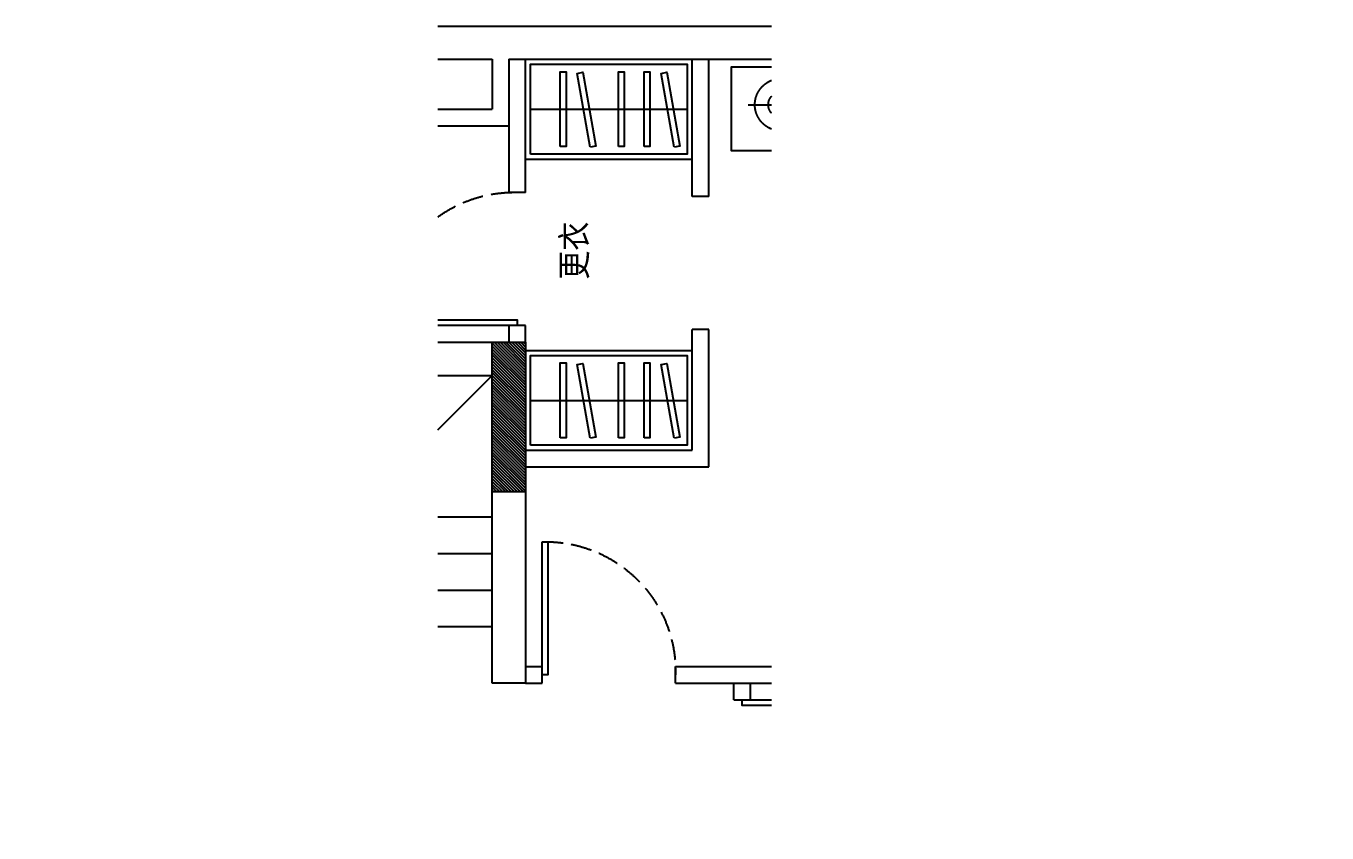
# Model space of a CAD drawing. Extents: x 468514 to 728049, y -74127 to 69080.
# Drawn here: x 531469 to 539281, y -62073 to -57223 of the extents above; entities that cross this region are included whole.
import ezdxf
from ezdxf.xclip import XClip

# ---------------------------------------------------------------- set-up
doc = ezdxf.new("R2010")
doc.units = 0
doc.header["$LTSCALE"] = 500
doc.header["$MEASUREMENT"] = 0
doc.header["$XCLIPFRAME"] = 0
doc.linetypes.add('DASH', pattern=[0.35, 0.25, -0.1])
for name, color, linetype in [('Door 门', 107, 'Continuous'), ('E 立面标注尺寸', 9, 'Continuous'), ('P-Furniture 家具', 153, 'Continuous'), ('P-Make furniture 固定制作', 154, 'Continuous'), ('P-N wall 新建隔墙', 241, 'Continuous'), ('P-O wall 原始墙体', 245, 'Continuous'), ('P-Stair 楼梯（原建筑设备）', 159, 'Continuous'), ('P-Text  平面文字', 9, 'Continuous')]:
    doc.layers.add(name, color=color, linetype=linetype)
doc.styles.add('PDC DIM', font='PMingLiU-ExtB.ttf', dxfattribs={"width": 0.85})

# ---------------------------------------------------------------- blocks, each defined once
blk = doc.blocks.new('fffg')
blk.add_lwpolyline([(143.1, 669.9), (109, 669.9), (109, -130.1), (143.1, -130.1)], close=True)
at = {"color": 8, "linetype": 'DASH'}
blk.add_arc((123.2, -110.2), 780.4, 88.54208, 181.45792, dxfattribs=at)
blk = doc.blocks.new('A$C5E9C12C4')
at = {"color": 250, "linetype": 'ByBlock'}
for p, q in [((834.1, 1967.8), (834.1, 52.4)), ((2545, 1987.8), (858.1, 1987.8)), ((2569, 709.1), (2569, 1967.8)), ((500, 28.6), (500, 421.4)), ((1275.8, 446.3), (2024.2, 446.3)), ((2900, 28.6), (2900, 421.4)), ((303.6, 225), (696.4, 225)), ((3096.4, 225), (2703.6, 225))]:
    blk.add_line(p, q, dxfattribs=at)
at = {"linetype": 'ByBlock'}
blk.add_line((2600, 52.4), (800, 52.4), dxfattribs=at)
for points in [[(800, 0), (800, 2000), (2600, 2000), (2600, 0)], [(200, 0), (800, 0), (800, 500), (200, 500)], [(2600, 0), (3200, 0), (3200, 500), (2600, 500)]]:
    blk.add_lwpolyline(points, close=True, dxfattribs=at)
at = {"color": 250, "linetype": 'ByBlock'}
for points in [[(2328.3, 1583.4, 0.101392), (2346.2, 1564.3, -0.223768), (2351.8, 1553.9, -0.25558), (2349.2, 1550, -0.081563), (2334.6, 1545, -0.071805), (2318.2, 1543.8, 0.069985), (2301.4, 1542.7, 0.03546), (2245.4, 1528.7, 0.029432), (2181.1, 1504.7, 0.001554), (2150.3, 1491.2, -0.00152), (2118.7, 1477.5, -0.004735), (2086, 1463.6, 0.00382), (2045.5, 1446.5, 0.296001), (2026.9, 1419.4, -0.649774), (2007.1, 1410.9, -0.02319), (2002.4, 1414.3, 0.0288), (1998.6, 1417, 0.005727), (1991.9, 1421.2, -0.004358), (1983, 1426.7, -0.027528), (1965.5, 1439.1, -0.046214), (1956.5, 1447.7, -0.194121), (1952.6, 1460.9, 0.133719), (1949.7, 1480, 0.011505), (1931.8, 1513.9, 0.008882), (1906.5, 1556.9, 0.012426), (1870.9, 1611.6, -0.033612), (1858.8, 1632.3), (1836.7, 1677.3), (1819.6, 1712.1, 0.224341), (1805.7, 1722.7, -0.722772), (1805.5, 1729.8, -0.103513), (1809.1, 1730.2, 0.053465), (1816, 1730.4, 0.030109), (1838.2, 1734.1, -0.031436), (1859.4, 1737.7, -0.05324), (1873.9, 1738, 0.05518), (1887.9, 1738.4, 0.056271), (1912.2, 1743.6, 0.0108), (2032.9, 1784.8, 0.00456), (2114.4, 1815, 0.01125), (2146.9, 1828.1, 0.069394), (2164.1, 1838.2, -0.079756), (2179.3, 1846.7, -0.106399), (2193.2, 1849.2, -0.328642), (2197.3, 1846.8, -0.299547), (2195.5, 1841.4, 0.189917), (2190.9, 1834.1, 0.033518), (2190.5, 1825.8, 0.075627), (2191.3, 1822.2, 0.053489), (2194.8, 1816.1, 0.017838), (2208, 1799.3, 0.038394), (2226.2, 1781, -0.059529), (2237.4, 1768.8, -0.035943), (2249.4, 1748.6, -0.011245), (2280.3, 1681.2, -0.006203), (2293.1, 1650.3, 0.010783), (2300.6, 1632.6, 0.019485), (2305.8, 1622.2, 0.005062)], [(960.4, 428.5, -0.058596), (960.4, 94.3, -0.042773), (1620.8, 94.3, -0.052163), (1620.8, 428.5, -0.107964)], [(2439.6, 428.5, 0.058596), (2439.6, 94.3, 0.042773), (1779.2, 94.3, 0.052163), (1779.2, 428.5, 0.107964)]]:
    blk.add_lwpolyline(points, format="xyb", close=True, dxfattribs=at)
for centre, radius in [((500, 225), 157), ((2900, 225), 157), ((500, 225), 76.4), ((2900, 225), 76.4)]:
    blk.add_circle(centre, radius, dxfattribs=at)
for centre, radius, start, end in [((808.6, 772.9), 71, 291.06587, 56.83428), ((2191.6, 1893.4), 1712.5, 218.28696, 237.67208), ((1004, 2397.5), 2201.7, 297.6031, 314.69478), ((2591.4, 772.9), 71, 123.16572, 248.93413), ((1476.3, 1291.3), 868.5, 222.31328, 256.65159), ((1797.9, 1611.8), 1187.3, 280.98937, 310.5056)]:
    blk.add_arc(centre, radius, start, end, dxfattribs=at)
at = {"color": 250, "linetype": 'ByBlock', "extrusion": (0, 0, -1)}
for centre, major_axis, start_param, end_param in [((858.1, 1967.8), (-24, 0), 0, 1.570796), ((2545, 1967.8), (24, 0), -1.570796, 0)]:
    blk.add_ellipse(centre, major_axis=major_axis, ratio=0.833333, start_param=start_param, end_param=end_param, dxfattribs=at)
at = {"color": 250, "linetype": 'ByBlock'}
for centre, major_axis, ratio, start_param, end_param in [((665.3, 4086.3), (2973.3, 0), 0.833333, -1.186496, -1.171214), ((1808.6, 1830.2), (-34.4, 0), 0.833333, 1.970378, 3.121515), ((1855.3, 1829.4), (-12.2, 0), 0.833333, 3.958241, 6.263107), ((1817.8, 1796.2), (-66.9, 0), 0.833333, 3.865498, 3.958241), ((1900.5, 1857.1), (-43.4, 0), 0.833333, 0.723905, 0.839074), ((2116.8, 2057.8), (367.2, 0), 0.833333, 3.980666, 4.003573), ((1465, 1424.4), (-634.1, 0), 0.833333, 3.98614, 4.003573), ((1747.4, 1689.3), (208.9, 0), 0.833333, 0.734464, 0.844548), ((1847.3, 1764.5), (-74.3, 0), 0.833333, 3.691331, 3.876056), ((1892.1, 1787.4), (21.7, 0), 0.833333, -0.217207, 0.549738), ((1512.3, 1715.8), (5.57, 0), 0.833333, 2.047199, 3.048091), ((1532.1, 1683.8), (-48.9, 0), 0.833333, -1.419924, -1.094394), ((1533.4, 1676.7), (57.5, 0), 0.833333, 1.43494, 1.721669), ((1549.4, 1774.1), (60.5, 0), 0.833333, 4.576533, 4.856018), ((1498.9, 2064.6), (-412.8, 0), 0.833333, 1.714425, 1.856206), ((1446.6, 2213.3), (-598.7, 0), 0.833333, 1.856206, 1.973901), ((-517.2, 6050.7), (5604.8, 0), 0.833333, -1.167692, -1.161476), ((4044.8, -2712.4), (5857.8, 0), 0.833333, 1.974037, 1.980117), ((2505.7, 293.9), (1935.6, 0), 0.833333, 1.955096, 1.974037), ((1956.3, 1775.6), (-44, 0), 0.833333, -0.217207, 0.314514), ((2832.3, 2013.1), (965.2, 0), 0.833333, 3.456107, 3.479223), ((1522.7, 1715), (16.1, 0), 0.833333, 3.048091, 3.928657), ((1460.2, 1662.7), (72.5, 0), 0.833333, 0.382878, 0.787064), ((-842.9, 889.7), (2407.5, 701), 0.471108, 0.022718, 0.08572), ((3092.7, 1931.8), (-1582.2, 0), 0.833333, 0.241571, 0.266382), ((3421.4, 2006.5), (1922.9, 0), 0.833333, 3.407974, 3.452952), ((1770.5, 1563.8), (-188.7, 0), 0.833333, 0.31136, 0.455068), ((1670.9, 1523.2), (-77.8, 0), 0.833333, 0.455068, 0.692904), ((2790.6, -912.1), (3019.2, 0), 0.833333, 1.860669, 1.903868), ((1959.6, 1409.6), (111.9, 0), 0.833333, 1.758186, 1.860669), ((1467.8, 1382.6), (-186.2, 0), 0.833333, 3.680998, 3.834497), ((1337.6, 1317.7), (-337.9, 0), 0.833333, 3.609654, 3.680998), ((1639.7, 1415.5), (-6.04, 0), 0.833333, -0.932369, 0.231794), ((1638, 1415.2), (-4.26, 0), 0.833333, 0.231794, 1.501884), ((1628, 1428.6), (-13.6, 0), 0.833333, 2.209223, 2.959949), ((1640, 1439.7), (-33.8, 0), 0.833333, 1.501884, 1.925887), ((1605.5, 1430.5), (37.8, 0), 0.833333, 0.25431, 0.468061), ((1568.5, 1437.7), (74, 0), 0.833333, -0.181643, -0.047623), ((1627.8, 1435.4), (14.7, 0), 0.833333, -0.047623, 0.25431), ((1631.7, 1458.4), (57.7, 0), 0.833333, -1.215705, -0.897354), ((1715.1, 1371.3), (76, 0), 0.833333, 1.967107, 2.244238), ((1996, 812), (-803.6, 0), 0.833333, -1.219485, -1.174486), ((3402.4, -2385.7), (4890.5, 0), 0.833333, 1.903868, 1.922108)]:
    blk.add_ellipse(centre, major_axis=major_axis, ratio=ratio, start_param=start_param, end_param=end_param, dxfattribs=at)
blk = doc.blocks.new('A$C63015256')
at = {"layer": 'P-O wall 原始墙体'}
h = blk.add_hatch(dxfattribs=at)
h.set_pattern_fill('ANSI31', color=256, scale=100, style=0)
h.set_pattern_definition([(45, (-208763.564, 105386.938), (-8.83883476, 8.83883476), [])])
h.paths.add_polyline_path([(7352.1, 6096.3), (7352.1, 5896.3), (8252.1, 5896.3), (8252.1, 6096.3), (8052.1, 6096.3)])
at = {"layer": 'P-Make furniture 固定制作', "color": 8}
for p, q in [((7902.1, 5866.3), (7902.1, 4926.3)), ((9652.1, 5866.3), (9652.1, 4926.3))]:
    blk.add_line(p, q, dxfattribs=at)
at = {"layer": 'P-Make furniture 固定制作'}
for p, q in [((8202.1, 5896.3), (8202.1, 4896.3)), ((9352.1, 5896.3), (9352.1, 4896.3))]:
    blk.add_line(p, q, dxfattribs=at)
at = {"layer": 'P-Make furniture 固定制作', "color": 8}
for points in [[(7632.1, 5866.3), (8172.1, 5866.3), (8172.1, 4926.3), (7632.1, 4926.3)], [(9382.1, 5866.3), (9922.1, 5866.3), (9922.1, 4926.3), (9382.1, 4926.3)], [(7677.1, 5688.8), (8127.1, 5688.8), (8127.1, 5653.8), (7677.1, 5653.8)], [(9427.1, 5688.8), (9877.1, 5688.8), (9877.1, 5653.8), (9427.1, 5653.8)], [(7674.4, 5508.9), (8117.6, 5587), (8123.7, 5552.6), (7680.5, 5474.4)], [(9424.4, 5508.9), (9867.6, 5587), (9873.7, 5552.6), (9430.5, 5474.4)], [(7677.1, 5339.4), (8127.1, 5339.4), (8127.1, 5304.4), (7677.1, 5304.4)], [(9427.1, 5339.4), (9877.1, 5339.4), (9877.1, 5304.4), (9427.1, 5304.4)], [(7677.1, 5184.7), (8127.1, 5184.7), (8127.1, 5149.7), (7677.1, 5149.7)], [(9427.1, 5184.7), (9877.1, 5184.7), (9877.1, 5149.7), (9427.1, 5149.7)], [(7674.4, 5004.8), (8117.6, 5083), (8123.7, 5048.5), (7680.5, 4970.3)], [(9424.4, 5004.8), (9867.6, 5083), (9873.7, 5048.5), (9430.5, 4970.3)]]:
    blk.add_lwpolyline(points, close=True, dxfattribs=at)
at = {"layer": 'P-N wall 新建隔墙'}
for p, q in [((8352.1, 5996.3), (8252.1, 5996.3)), ((8352.1, 5896.3), (8352.1, 5996.3)), ((9152.1, 5896.3), (9152.1, 5996.3)), ((9552.1, 5996.3), (9152.1, 5996.3)), ((6202.1, 5896.3), (6202.1, 5796.3)), ((6302.1, 5896.3), (6302.1, 5796.3)), ((7502.1, 5896.3), (7502.1, 4796.3)), ((7602.1, 5896.3), (7602.1, 4896.3)), ((8252.1, 5896.3), (8352.1, 5896.3)), ((9152.1, 5896.3), (9952.1, 5896.3)), ((6202.1, 5796.3), (6302.1, 5796.3)), ((6202.1, 4996.3), (6302.1, 4996.3)), ((6202.1, 4996.3), (6202.1, 1596.3)), ((6302.1, 4996.3), (6302.1, 1596.3)), ((7602.1, 4896.3), (8327.1, 4896.3)), ((8327.1, 4796.3), (8327.1, 4896.3)), ((9127.1, 4896.3), (9952.1, 4896.3)), ((9127.1, 4796.3), (9127.1, 4896.3)), ((7502.1, 4796.3), (8327.1, 4796.3)), ((9127.1, 4796.3), (9952.1, 4796.3)), ((6102.1, 4646.3), (6202.1, 4646.3)), ((6102.1, 4646.3), (6102.1, 4546.3)), ((6102.1, 4546.3), (6202.1, 4546.3))]:
    blk.add_line(p, q, dxfattribs=at)
at = {"layer": 'P-O wall 原始墙体'}
for p, q in [((8252.1, 8896.3), (8252.1, 6096.3)), ((8052.1, 6596.3), (8052.1, 6096.3)), ((9552.1, 6596.3), (9552.1, 5996.3)), ((10152.1, 6596.3), (10152.1, 5996.3)), ((9652.1, 6496.3), (9652.1, 6096.3)), ((9952.1, 6496.3), (9952.1, 6096.3)), ((6202.1, 5896.3), (6202.1, 6096.3)), ((6202.1, 6096.3), (8052.1, 6096.3)), ((7352.1, 5896.3), (7352.1, 6096.3)), ((8052.1, 6096.3), (8252.1, 6096.3)), ((8252.1, 6096.3), (8252.1, 5896.3)), ((9952.1, 6096.3), (9652.1, 6096.3)), ((9952.1, 5996.3), (9552.1, 5996.3)), ((9952.1, 5996.3), (9952.1, 1596.3)), ((10152.1, 5996.3), (10152.1, 3696.3)), ((8252.1, 5896.3), (6202.1, 5896.3))]:
    blk.add_line(p, q, dxfattribs=at)
at = {"layer": 'P-Stair 楼梯（原建筑设备）'}
for p, q in [((6542.1, 6896.3), (6542.1, 6096.3)), ((6762.1, 6896.3), (6762.1, 6096.3)), ((6982.1, 6896.3), (6982.1, 6096.3)), ((7202.1, 6896.3), (7202.1, 6096.3)), ((7252.1, 6896.3), (8052.1, 6096.3))]:
    blk.add_line(p, q, dxfattribs=at)
at = {"layer": 'Door 门', "xscale": -1}
blk.add_blockref('fffg', (8495.2, 6076.4), dxfattribs=at)
for p, rotation in [((6382.2, 5653.2), 270), ((5959, 4466.2), 180)]:
    blk.add_blockref('fffg', p, dxfattribs=dict(at, rotation=rotation))
at = {"layer": 'P-Furniture 家具', "linetype": 'ByBlock', "rotation": 90.00000000000001}
blk.add_blockref('A$C5E9C12C4', (9904, 1462.6), dxfattribs=at)
at = {"layer": 'P-Text  平面文字', "insert": (8628.1, 5680), "char_height": 150, "width": 893.426, "attachment_point": 1, "style": 'PDC DIM'}
blk.add_mtext('更衣', dxfattribs=at)

msp = doc.modelspace()

# ---------------------------------------------------------------- block references
at = {"layer": 'E 立面标注尺寸'}
ref = msp.add_blockref('A$C63015256', (540365.1, -67374.7), dxfattribs=dict(at, rotation=89.99999999999999))
XClip(ref).set_block_clipping_path([(5950.5096612782, 4419.8627549565), (10491.0096612782, 6423.560371482)])
ref = msp.add_blockref('A$C63015256', (546290.6, -67374.7), dxfattribs=dict(at, rotation=89.99999999999999))
XClip(ref).set_block_clipping_path([(5950.5096612782, 4419.8627549565), (10491.0096612782, 6423.560371482)])

doc.saveas('drawing.dxf')
